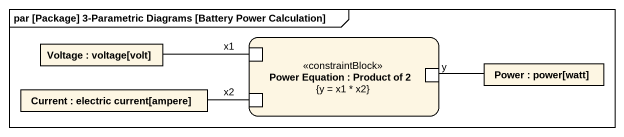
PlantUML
@startuml
mainframe par [Package] 3-Parametric Diagrams [Battery Power Calculation]
rectangle "Voltage : voltage[volt]" as Voltage
rectangle "Power Equation : Product of 2\n{y = x1 * x2}" as Power_Equation <<constraintBlock>> {
  port x1
  port y
  port x2
}
rectangle "Power : power[watt]" as Power
rectangle "Current : electric current[ampere]" as Current
x1 -left- Voltage
Power -left- y
Current -right- x2
@enduml
